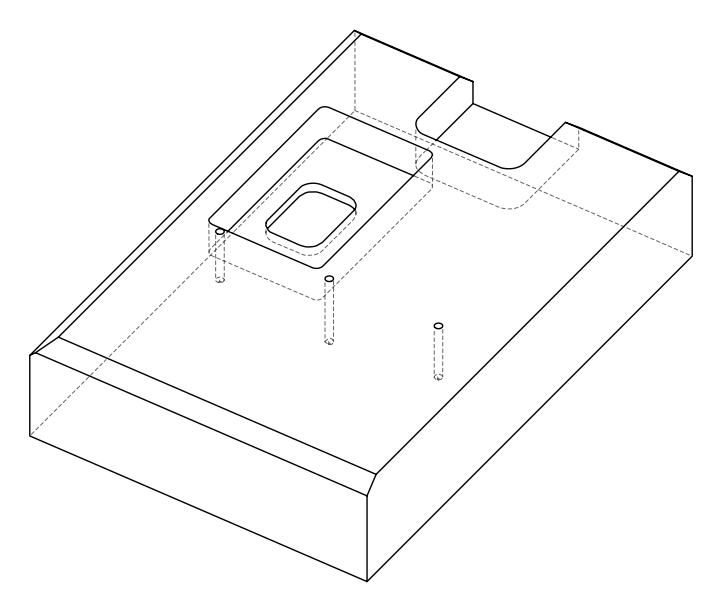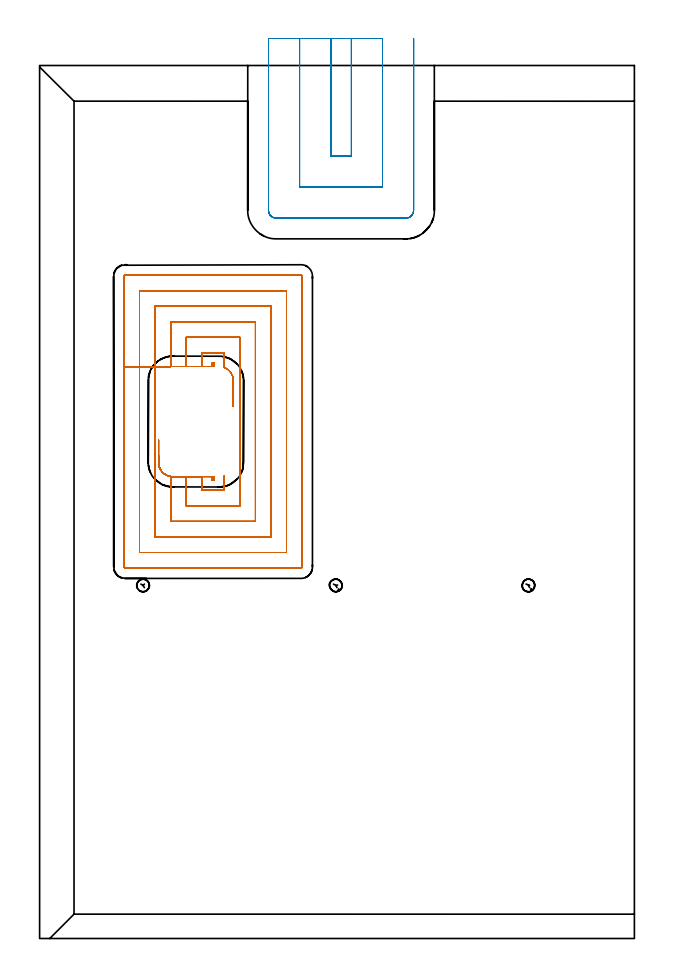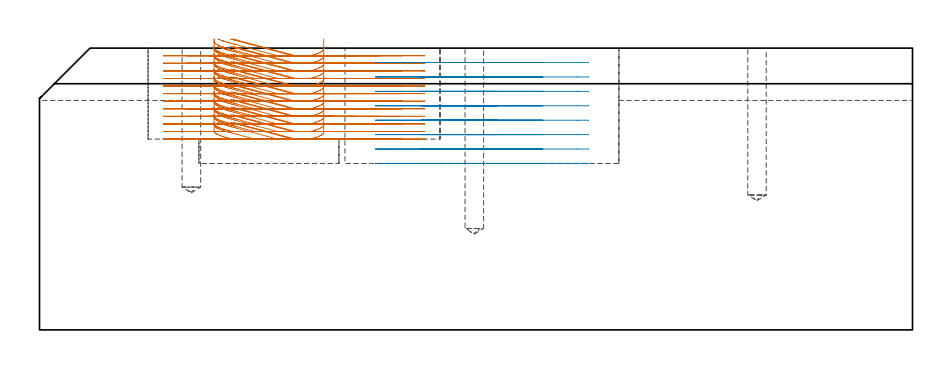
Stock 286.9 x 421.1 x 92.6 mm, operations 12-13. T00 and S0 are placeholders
(PLAN: 13 operations, 5 tool changes, 104.9 min)
(1 SPOT_DRILL | STEP1POCKET | NXT0321_9005460120000 | 0.03 min | 2 mm3)
(2 SPOT_DRILL_1 | STEP1POCKET_1 | NXT0321_9005460120000 | 0.03 min | 0 mm3)
(3 SPOT_DRILL_2 | STEP1POCKET_2 | NXT0321_9005460120000 | 0.03 min | 0 mm3)
(4 DRILL_BLIND_HOLE_INTO_CENTER | STEP1POCKET | UGT0301_456 | 0.2 min | 1335 mm3)
(5 DRILL_BLIND_HOLE_INTO_CENTER_1 | STEP1POCKET_1 | UGT0301_456 | 0.25 min | 1727 mm3)
(6 DRILL_BLIND_HOLE_INTO_CENTER_2 | STEP1POCKET_2 | UGT0301_456 | 0.21 min | 1408 mm3)
(7 AREA_MILL | FG_CHAMFER_SURFACE | UGT0205_001 | 5.36 min | 15951 mm3)
(8 AREA_MILL_1 | FG_CHAMFER_SURFACE_1 | UGT0205_001 | 19.94 min | 56432 mm3)
(9 AREA_MILL_2 | FG_CHAMFER_SURFACE_2 | UGT0205_001 | 5.59 min | 15392 mm3)
(10 AREA_MILL_3 | FG_CHAMFER_SURFACE_3 | UGT0205_001 | 11.23 min | 18795 mm3)
(11 MILL_RECTANGULAR_POCKET | POCKET_RECTANGULAR_STRAIGHT | UGT0201_094 | Follow Part, ap 5, ae 75% | 4.24 min | 105479 mm3)
(12 MILL_RECTANGULAR_POCKET_1 | POCKET_RECTANGULAR_STRAIGHT_1 | NXT0201_013 | Follow Part, ap 2.5, ae 75% | 46.11 min | 349907 mm3)
(13 MILL_SLOT | SLOT_PARTIAL_RECTANGULAR | UGT0201_094 | Follow Part, ap 5, ae 75% | 11.63 min | 279871 mm3)
(TOOL NXT0321_9005460120000 | NC Spot Drill, 142deg, 12mm, Carbide, Uncoated | D12 PA142 FL30 Z2)
(TOOL UGT0301_456 | Carbide Drill 6.1 mm | D6.1 PA118 FL63 Z2)
(TOOL UGT0205_001 | Chamfer Mill 20 x 3 x 45 deg. | D20 FL50 Z2)
(TOOL UGT0201_094 | End mill 20 mm | D20 FL38 Z4)
(TOOL NXT0201_013 | ENDMILL 10mm | D10 FL30 Z4)
(OP 12 MILL_RECTANGULAR_POCKET_1)
G17 G21 G94 G90
T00 M6
G54
G17 G0 G90 X62.718 Y222.964 S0 M3
G43 Z102.6 H0
Z95.6
G94 G1 X63.151 Y222.888 Z95.482 F250.
X63.7 Y222.812 Z95.333
X64.156 Y222.787 Z95.211
X64.861 Y222.8 Z95.022
X83.2 Z90.108
Y221.2
X84.1
Y222.8
G0 X58.645 Y225.666 Z95.6
G1 X58.766 Y225.492 Z95.543
X59.064 Y225.153 Z95.422
X59.24 Y224.954 Z95.351
X59.788 Y224.42 Z95.146
X60.296 Y224.014 Z94.972
X60.314 Y224.001 Z94.966
X60.636 Y223.801 Z94.864
X61.279 Y223.464 Z94.67
X61.735 Y223.254 Z94.535
X62.187 Y223.092 Z94.407
X62.54 Y222.996 Z94.308
X63.151 Y222.888 Z94.142
X63.7 Y222.812 Z93.994
X64.156 Y222.787 Z93.871
X64.861 Y222.8 Z93.682
X78.2 Z90.108
Y216.2 F500.
X89.1
Y223.276
G0 X63.607 Y275.875 Z95.6
G1 X63.7 Y275.888 Z95.575 F250.
X64.156 Y275.913 Z95.452
X64.861 Y275.9 Z95.263
X84.1 Z90.108
Y277.5
X83.2
Y275.9
G0 X93.4 Y256.736 Z95.6
G1 Y267.878 Z92.614
X93.409 Y268.717 Z92.39
X93.417 Y269.125 Z92.28
X93.348 Y269.985 Z92.049
X93.19 Y270.833 Z91.818
X93.075 Y271.224 Z91.709
X92.879 Y271.723 Z91.565
X92.583 Y272.322 Z91.386
X92.306 Y272.816 Z91.234
X92.081 Y273.151 Z91.126
X91.633 Y273.673 Z90.942
X91.075 Y274.225 Z90.732
X90.578 Y274.634 Z90.559
X90.534 Y274.665 Z90.545
X90.242 Y274.853 Z90.452
X89.641 Y275.176 Z90.269
X89.377 Y275.318 Z90.188
X89.1 Y275.431 Z90.108
Y282.5 F500.
X78.2
Y275.9
G0 X57.4 Y232.907 Z95.6
G1 X57.394 Y229.345 Z94.645 F250.
X57.439 Y228.865 Z94.516
X57.526 Y228.304 Z94.364
X57.632 Y227.804 Z94.227
X57.773 Y227.338 Z94.097
X57.935 Y226.944 Z93.983
X58.254 Y226.304 Z93.791
X58.306 Y226.205 Z93.761
X58.494 Y225.883 Z93.661
X58.766 Y225.492 Z93.533
X59.064 Y225.153 Z93.413
X59.24 Y224.954 Z93.341
X59.788 Y224.42 Z93.136
X60.296 Y224.014 Z92.962
X60.314 Y224.001 Z92.956
X60.636 Y223.801 Z92.855
X61.279 Y223.464 Z92.66
X61.735 Y223.254 Z92.525
X62.187 Y223.092 Z92.397
X62.54 Y222.996 Z92.299
X63.151 Y222.888 Z92.133
X63.7 Y222.812 Z91.984
X64.156 Y222.787 Z91.862
X64.861 Y222.8 Z91.673
X70.7 Z90.108
Y208.7 F500.
X96.6
Y290.
X70.7
Y275.9
G0 X57.4 Y240.412 Z95.6
G1 Y230.741 Z93.008 F250.
X57.389 Y229.92 Z92.789
X57.394 Y229.345 Z92.634
X57.439 Y228.865 Z92.505
X57.526 Y228.304 Z92.353
X57.632 Y227.804 Z92.216
X57.773 Y227.338 Z92.086
X57.935 Y226.944 Z91.971
X58.254 Y226.304 Z91.78
X58.306 Y226.205 Z91.75
X58.494 Y225.883 Z91.65
X58.766 Y225.492 Z91.522
X59.064 Y225.153 Z91.401
X59.24 Y224.954 Z91.33
X59.788 Y224.42 Z91.125
X60.296 Y224.014 Z90.951
X60.314 Y224.001 Z90.945
X60.636 Y223.801 Z90.844
X61.279 Y223.464 Z90.649
X61.735 Y223.254 Z90.514
X62.187 Y223.092 Z90.386
X62.54 Y222.996 Z90.288
X63.151 Y222.888 Z90.122
X63.2 Y222.881 Z90.108
Y201.2 F500.
X104.1
Y297.5
X63.2
Y275.819
X55.7
Y193.7
X111.6
Y305.
X55.7
Y275.819
X48.2
Y186.2
X119.1
Y312.5
X48.2
Y275.819
X40.7
Y179.2
G3 X41.2 Y178.7 R0.5
G1 X126.1
G3 X126.6 Y179.2 R0.5
G1 Y319.5
G3 X126.1 Y320. R0.5
G1 X41.2
G3 X40.7 Y319.5 R0.5
G1 Y275.819
Y274.819
G0 X62.718 Y222.964 Z93.108
G1 X63.151 Y222.888 Z92.99 F250.
X63.7 Y222.812 Z92.842
X64.156 Y222.787 Z92.719
X64.861 Y222.8 Z92.53
X83.2 Z87.617
Y221.2
X84.1
Y222.8
G0 X58.645 Y225.666 Z93.108
G1 X58.766 Y225.492 Z93.051
X59.239 Y224.955 Z92.86
X59.786 Y224.423 Z92.655
X60.297 Y224.013 Z92.48
X60.636 Y223.801 Z92.373
X61.279 Y223.464 Z92.178
X61.735 Y223.254 Z92.043
X62.187 Y223.092 Z91.915
X62.54 Y222.996 Z91.817
X63.151 Y222.888 Z91.651
X63.7 Y222.812 Z91.502
X64.156 Y222.787 Z91.38
X64.861 Y222.8 Z91.191
X78.2 Z87.617
Y216.2 F500.
X89.1
Y223.276
G0 X63.607 Y275.875 Z93.108
G1 X63.7 Y275.888 Z93.083 F250.
X64.156 Y275.913 Z92.961
X64.861 Y275.9 Z92.772
X84.1 Z87.617
Y277.5
X83.2
Y275.9
G0 X93.4 Y256.735 Z93.108
G1 X93.408 Y269.085 Z89.799
X93.398 Y269.493 Z89.69
X93.394 Y269.545 Z89.676
X93.342 Y269.95 Z89.566
X93.281 Y270.347 Z89.459
X93.108 Y271.109 Z89.249
X93.075 Y271.224 Z89.217
X92.879 Y271.723 Z89.073
X92.583 Y272.322 Z88.894
X92.306 Y272.816 Z88.743
X92.081 Y273.151 Z88.634
X91.633 Y273.673 Z88.45
X91.075 Y274.225 Z88.24
X90.578 Y274.634 Z88.067
X90.534 Y274.665 Z88.053
X90.243 Y274.852 Z87.96
X89.646 Y275.172 Z87.779
X89.38 Y275.317 Z87.698
X89.1 Y275.431 Z87.617
Y282.5 F500.
X78.2
Y275.9
G0 X57.4 Y232.907 Z93.108
G1 X57.394 Y229.345 Z92.154 F250.
X57.439 Y228.865 Z92.025
X57.526 Y228.304 Z91.873
X57.632 Y227.804 Z91.736
X57.773 Y227.338 Z91.605
X57.935 Y226.944 Z91.491
X58.254 Y226.304 Z91.299
X58.306 Y226.205 Z91.269
X58.494 Y225.883 Z91.17
X58.766 Y225.492 Z91.042
X59.239 Y224.955 Z90.85
X59.786 Y224.423 Z90.646
X60.297 Y224.013 Z90.47
X60.636 Y223.801 Z90.363
X61.279 Y223.464 Z90.168
X61.735 Y223.254 Z90.034
X62.187 Y223.092 Z89.905
X62.54 Y222.996 Z89.807
X63.151 Y222.888 Z89.641
X63.7 Y222.812 Z89.492
X64.156 Y222.787 Z89.37
X64.861 Y222.8 Z89.181
X70.7 Z87.617
Y208.7 F500.
X96.6
Y290.
X70.7
Y275.9
G0 X57.4 Y240.412 Z93.108
G1 Y230.741 Z90.517 F250.
X57.389 Y229.92 Z90.297
X57.394 Y229.345 Z90.143
X57.439 Y228.865 Z90.014
X57.526 Y228.304 Z89.862
X57.632 Y227.804 Z89.724
X57.773 Y227.338 Z89.594
X57.935 Y226.944 Z89.48
X58.254 Y226.304 Z89.288
X58.306 Y226.205 Z89.258
X58.494 Y225.883 Z89.158
X58.766 Y225.492 Z89.031
X59.239 Y224.955 Z88.839
X59.786 Y224.423 Z88.635
X60.297 Y224.013 Z88.459
X60.636 Y223.801 Z88.352
X61.279 Y223.464 Z88.157
X61.735 Y223.254 Z88.023
X62.187 Y223.092 Z87.894
X62.54 Y222.996 Z87.796
X63.151 Y222.888 Z87.63
X63.2 Y222.881 Z87.617
Y201.2 F500.
X104.1
Y297.5
X63.2
Y275.819
X55.7
Y193.7
X111.6
Y305.
X55.7
Y275.819
X48.2
Y186.2
X119.1
Y312.5
X48.2
Y275.819
X40.7
Y179.2
G3 X41.2 Y178.7 R0.5
G1 X126.1
G3 X126.6 Y179.2 R0.5
G1 Y319.5
G3 X126.1 Y320. R0.5
G1 X41.2
G3 X40.7 Y319.5 R0.5
G1 Y275.819
Y274.819
G0 X62.718 Y222.964 Z90.617
G1 X63.151 Y222.888 Z90.499 F250.
X63.7 Y222.812 Z90.35
X64.156 Y222.787 Z90.228
X64.861 Y222.8 Z90.039
X83.2 Z85.125
Y221.2
X84.1
Y222.8
G0 X58.645 Y225.666 Z90.617
G1 X58.766 Y225.492 Z90.56
X59.239 Y224.955 Z90.368
X59.787 Y224.422 Z90.163
X60.297 Y224.013 Z89.988
X60.636 Y223.801 Z89.881
X61.279 Y223.464 Z89.686
X61.735 Y223.254 Z89.552
X62.187 Y223.092 Z89.423
X62.54 Y222.996 Z89.325
X63.151 Y222.888 Z89.159
X63.7 Y222.812 Z89.01
X64.156 Y222.787 Z88.888
X64.861 Y222.8 Z88.699
X78.2 Z85.125
Y216.2 F500.
X89.1
Y223.276
G0 X63.607 Y275.875 Z90.617
G1 X63.7 Y275.888 Z90.591 F250.
X64.156 Y275.913 Z90.469
X64.861 Y275.9 Z90.28
X84.1 Z85.125
Y277.5
X83.2
Y275.9
G0 X93.4 Y256.735 Z90.617
G1 X93.408 Y269.319 Z87.245
X93.367 Y269.786 Z87.119
X93.281 Y270.347 Z86.967
X93.173 Y270.883 Z86.82
X93.075 Y271.224 Z86.725
X92.878 Y271.725 Z86.581
X92.82 Y271.841 Z86.546
X92.576 Y272.334 Z86.399
X92.307 Y272.814 Z86.251
X92.081 Y273.151 Z86.143
X91.638 Y273.667 Z85.961
X91.074 Y274.226 Z85.748
X90.578 Y274.634 Z85.576
X90.534 Y274.665 Z85.561
X90.244 Y274.851 Z85.469
X89.635 Y275.178 Z85.284
X89.424 Y275.292 Z85.22
X89.1 Y275.431 Z85.125
Y282.5 F500.
X78.2
Y275.9
G0 X57.4 Y232.907 Z90.617
G1 X57.394 Y229.345 Z89.662 F250.
X57.439 Y228.865 Z89.533
X57.526 Y228.304 Z89.381
X57.632 Y227.804 Z89.244
X57.773 Y227.338 Z89.114
X57.935 Y226.944 Z88.999
X58.254 Y226.304 Z88.808
X58.306 Y226.205 Z88.778
X58.494 Y225.883 Z88.678
X58.766 Y225.492 Z88.55
X59.239 Y224.955 Z88.358
X59.787 Y224.422 Z88.154
X60.297 Y224.013 Z87.978
X60.636 Y223.801 Z87.871
X61.279 Y223.464 Z87.677
X61.735 Y223.254 Z87.542
X62.187 Y223.092 Z87.414
X62.54 Y222.996 Z87.315
X63.151 Y222.888 Z87.149
X63.7 Y222.812 Z87.001
X64.156 Y222.787 Z86.878
X64.861 Y222.8 Z86.689
X70.7 Z85.125
Y208.7 F500.
X96.6
Y290.
X70.7
Y275.9
G0 X57.4 Y240.412 Z90.617
G1 Y230.741 Z88.025 F250.
X57.389 Y229.92 Z87.805
X57.394 Y229.345 Z87.651
X57.439 Y228.865 Z87.522
X57.526 Y228.304 Z87.37
X57.632 Y227.804 Z87.233
X57.773 Y227.338 Z87.102
X57.935 Y226.944 Z86.988
X58.254 Y226.304 Z86.797
X58.306 Y226.205 Z86.767
X58.494 Y225.883 Z86.667
X58.766 Y225.492 Z86.539
X59.239 Y224.955 Z86.347
X59.787 Y224.422 Z86.142
X60.297 Y224.013 Z85.967
X60.636 Y223.801 Z85.86
X61.279 Y223.464 Z85.666
X61.735 Y223.254 Z85.531
X62.187 Y223.092 Z85.403
X62.54 Y222.996 Z85.304
X63.151 Y222.888 Z85.138
X63.2 Y222.881 Z85.125
Y201.2 F500.
X104.1
Y297.5
X63.2
Y275.819
X55.7
Y193.7
X111.6
Y305.
X55.7
Y275.819
X48.2
Y186.2
X119.1
Y312.5
X48.2
Y275.819
X40.7
Y179.2
G3 X41.2 Y178.7 R0.5
G1 X126.1
G3 X126.6 Y179.2 R0.5
G1 Y319.5
G3 X126.1 Y320. R0.5
G1 X41.2
G3 X40.7 Y319.5 R0.5
G1 Y275.819
Y274.819
G0 X62.718 Y222.964 Z88.125
G1 X63.151 Y222.888 Z88.007 F250.
X63.7 Y222.812 Z87.859
X64.156 Y222.787 Z87.736
X64.861 Y222.8 Z87.547
X83.2 Z82.633
Y221.2
X84.1
Y222.8
G0 X58.645 Y225.666 Z88.125
G1 X58.766 Y225.492 Z88.068
X59.239 Y224.955 Z87.876
X59.79 Y224.419 Z87.67
X60.297 Y224.013 Z87.496
X60.314 Y224.001 Z87.491
X60.636 Y223.801 Z87.389
X61.272 Y223.468 Z87.197
X61.737 Y223.253 Z87.06
X62.187 Y223.092 Z86.932
X62.54 Y222.996 Z86.833
X63.151 Y222.888 Z86.667
X63.7 Y222.812 Z86.519
X64.156 Y222.787 Z86.396
X64.861 Y222.8 Z86.207
X78.2 Z82.633
Y216.2 F500.
X89.1
Y223.276
G0 X63.607 Y275.875 Z88.125
G1 X63.7 Y275.888 Z88.1 F250.
X64.156 Y275.913 Z87.977
X64.861 Y275.9 Z87.788
X84.1 Z82.633
Y277.5
X83.2
Y275.9
G0 X93.4 Y256.735 Z88.125
G1 X93.408 Y269.085 Z84.816
X93.398 Y269.493 Z84.706
X93.394 Y269.545 Z84.692
X93.342 Y269.95 Z84.583
X93.281 Y270.347 Z84.475
X93.108 Y271.109 Z84.266
X93.075 Y271.224 Z84.234
X92.878 Y271.725 Z84.089
X92.82 Y271.841 Z84.055
X92.576 Y272.334 Z83.907
X92.307 Y272.814 Z83.76
X92.081 Y273.151 Z83.651
X91.638 Y273.667 Z83.469
X91.079 Y274.221 Z83.258
X90.577 Y274.635 Z83.084
X90.534 Y274.665 Z83.07
X90.244 Y274.851 Z82.977
X89.635 Y275.178 Z82.792
X89.374 Y275.319 Z82.713
X89.1 Y275.431 Z82.633
Y282.5 F500.
X78.2
Y275.9
G0 X57.4 Y232.907 Z88.125
G1 X57.394 Y229.345 Z87.17 F250.
X57.439 Y228.865 Z87.041
X57.526 Y228.304 Z86.889
X57.632 Y227.804 Z86.752
X57.773 Y227.338 Z86.622
X57.935 Y226.944 Z86.508
X58.254 Y226.304 Z86.316
X58.306 Y226.205 Z86.286
X58.494 Y225.883 Z86.186
X58.766 Y225.492 Z86.058
X59.239 Y224.955 Z85.867
X59.79 Y224.419 Z85.661
X60.297 Y224.013 Z85.487
X60.314 Y224.001 Z85.481
X60.636 Y223.801 Z85.38
X61.272 Y223.468 Z85.187
X61.737 Y223.253 Z85.05
X62.187 Y223.092 Z84.922
X62.54 Y222.996 Z84.824
X63.151 Y222.888 Z84.658
X63.7 Y222.812 Z84.509
X64.156 Y222.787 Z84.387
X64.861 Y222.8 Z84.198
X70.7 Z82.633
Y208.7 F500.
X96.6
Y290.
X70.7
Y275.9
G0 X57.4 Y240.412 Z88.125
G1 Y230.741 Z85.533 F250.
X57.389 Y229.92 Z85.314
X57.394 Y229.345 Z85.159
X57.439 Y228.865 Z85.03
X57.526 Y228.304 Z84.878
X57.632 Y227.804 Z84.741
X57.773 Y227.338 Z84.611
X57.935 Y226.944 Z84.496
X58.254 Y226.304 Z84.305
X58.306 Y226.205 Z84.275
X58.494 Y225.883 Z84.175
X58.766 Y225.492 Z84.047
X59.239 Y224.955 Z83.856
X59.79 Y224.419 Z83.65
X60.297 Y224.013 Z83.476
X60.314 Y224.001 Z83.47
X60.636 Y223.801 Z83.369
X61.272 Y223.468 Z83.176
X61.737 Y223.253 Z83.039
X62.187 Y223.092 Z82.911
X62.54 Y222.996 Z82.813
X63.151 Y222.888 Z82.647
X63.2 Y222.881 Z82.633
Y201.2 F500.
X104.1
Y297.5
X63.2
Y275.819
X55.7
Y193.7
X111.6
Y305.
X55.7
Y275.819
X48.2
Y186.2
X119.1
Y312.5
X48.2
Y275.819
X40.7
Y179.2
G3 X41.2 Y178.7 R0.5
G1 X126.1
G3 X126.6 Y179.2 R0.5
G1 Y319.5
G3 X126.1 Y320. R0.5
G1 X41.2
G3 X40.7 Y319.5 R0.5
G1 Y275.819
Y274.819
G0 X62.718 Y222.965 Z85.633
G1 X63.152 Y222.888 Z85.515 F250.
X63.7 Y222.812 Z85.367
X64.156 Y222.787 Z85.244
X64.861 Y222.8 Z85.055
X83.2 Z80.142
Y221.2
X84.1
Y222.8
G0 X58.645 Y225.666 Z85.633
G1 X58.766 Y225.492 Z85.576
X59.239 Y224.955 Z85.385
X59.792 Y224.417 Z85.178
X60.296 Y224.014 Z85.005
X60.314 Y224.001 Z84.999
X60.636 Y223.801 Z84.898
X61.272 Y223.468 Z84.705
X61.737 Y223.253 Z84.568
X62.187 Y223.092 Z84.44
X62.536 Y222.997 Z84.343
X63.152 Y222.888 Z84.175
X63.7 Y222.812 Z84.027
X64.156 Y222.787 Z83.905
X64.861 Y222.8 Z83.716
X78.2 Z80.142
Y216.2 F500.
X89.1
Y223.276
G0 X63.607 Y275.875 Z85.633
G1 X63.7 Y275.888 Z85.608 F250.
X64.156 Y275.913 Z85.486
X64.861 Y275.9 Z85.297
X84.1 Z80.142
Y277.5
X83.2
Y275.9
G0 X93.4 Y256.736 Z85.633
G1 X93.409 Y268.717 Z82.423
X93.417 Y269.125 Z82.314
X93.353 Y269.945 Z82.093
X93.19 Y270.832 Z81.851
X93.075 Y271.224 Z81.742
X92.879 Y271.723 Z81.599
X92.578 Y272.332 Z81.416
X92.307 Y272.815 Z81.268
X92.081 Y273.151 Z81.159
X91.635 Y273.671 Z80.976
X91.079 Y274.221 Z80.766
X90.577 Y274.635 Z80.592
X90.534 Y274.665 Z80.578
X90.242 Y274.853 Z80.485
X89.375 Y275.319 Z80.221
X89.1 Y275.431 Z80.142
Y282.5 F500.
X78.2
Y275.9
G0 X57.4 Y232.907 Z85.633
G1 X57.394 Y229.345 Z84.679 F250.
X57.439 Y228.865 Z84.55
X57.526 Y228.304 Z84.398
X57.632 Y227.804 Z84.261
X57.772 Y227.341 Z84.131
X57.936 Y226.943 Z84.016
X58.3 Y226.216 Z83.798
X58.495 Y225.881 Z83.694
X58.766 Y225.492 Z83.567
X59.239 Y224.955 Z83.375
X59.792 Y224.417 Z83.168
X60.296 Y224.014 Z82.995
X60.314 Y224.001 Z82.989
X60.636 Y223.801 Z82.888
X61.272 Y223.468 Z82.696
X61.737 Y223.253 Z82.558
X62.187 Y223.092 Z82.43
X62.536 Y222.997 Z82.333
X63.152 Y222.888 Z82.166
X63.7 Y222.812 Z82.017
X64.156 Y222.787 Z81.895
X64.861 Y222.8 Z81.706
X70.7 Z80.142
Y208.7 F500.
X96.6
Y290.
X70.7
Y275.9
G0 X57.4 Y240.413 Z85.633
G1 Y230.741 Z83.042 F250.
X57.389 Y229.92 Z82.822
X57.394 Y229.345 Z82.668
X57.439 Y228.865 Z82.539
X57.526 Y228.304 Z82.387
X57.632 Y227.804 Z82.249
X57.772 Y227.341 Z82.12
X57.936 Y226.943 Z82.004
X58.3 Y226.216 Z81.787
X58.495 Y225.881 Z81.683
X58.766 Y225.492 Z81.556
X59.239 Y224.955 Z81.364
X59.792 Y224.417 Z81.157
X60.296 Y224.014 Z80.984
X60.314 Y224.001 Z80.978
X60.636 Y223.801 Z80.877
X61.272 Y223.468 Z80.684
X61.737 Y223.253 Z80.547
X62.187 Y223.092 Z80.419
X62.536 Y222.997 Z80.322
X63.152 Y222.888 Z80.155
X63.2 Y222.881 Z80.142
Y201.2 F500.
X104.1
Y297.5
X63.2
Y275.819
X55.7
Y193.7
X111.6
Y305.
X55.7
Y275.819
X48.2
Y186.2
X119.1
Y312.5
X48.2
Y275.819
X40.7
Y179.2
G3 X41.2 Y178.7 R0.5
G1 X126.1
G3 X126.6 Y179.2 R0.5
G1 Y319.5
G3 X126.1 Y320. R0.5
G1 X41.2
G3 X40.7 Y319.5 R0.5
G1 Y275.819
Y274.819
G0 X62.718 Y222.965 Z83.142
G1 X63.152 Y222.888 Z83.023 F250.
X63.7 Y222.812 Z82.875
X64.156 Y222.787 Z82.753
X64.861 Y222.8 Z82.564
X83.2 Z77.65
Y221.2
X84.1
Y222.8
G0 X58.645 Y225.666 Z83.142
G1 X58.766 Y225.492 Z83.085
X58.892 Y225.349 Z83.034
X59.24 Y224.954 Z82.893
X59.783 Y224.425 Z82.69
X60.298 Y224.012 Z82.513
X60.636 Y223.801 Z82.406
X61.279 Y223.464 Z82.211
X61.735 Y223.254 Z82.077
X62.187 Y223.092 Z81.948
X62.536 Y222.997 Z81.851
X63.152 Y222.888 Z81.684
X63.7 Y222.812 Z81.535
X64.156 Y222.787 Z81.413
X64.861 Y222.8 Z81.224
X78.2 Z77.65
Y216.2 F500.
X89.1
Y223.276
G0 X63.607 Y275.875 Z83.142
G1 X63.7 Y275.888 Z83.116 F250.
X64.156 Y275.913 Z82.994
X64.861 Y275.9 Z82.805
X84.1 Z77.65
Y277.5
X83.2
Y275.9
G0 X93.4 Y256.736 Z83.142
G1 Y267.878 Z80.156
X93.409 Y268.717 Z79.931
X93.417 Y269.125 Z79.822
X93.353 Y269.946 Z79.601
X93.19 Y270.832 Z79.36
X93.075 Y271.224 Z79.25
X92.879 Y271.723 Z79.107
X92.582 Y272.323 Z78.927
X92.306 Y272.816 Z78.776
X92.081 Y273.151 Z78.668
X91.633 Y273.673 Z78.483
X91.075 Y274.225 Z78.273
X90.578 Y274.634 Z78.101
X90.534 Y274.665 Z78.086
X90.242 Y274.853 Z77.993
X89.312 Y275.345 Z77.711
X89.1 Y275.431 Z77.65
Y282.5 F500.
X78.2
Y275.9
G0 X57.4 Y232.907 Z83.142
G1 X57.394 Y229.345 Z82.187 F250.
X57.439 Y228.865 Z82.058
X57.526 Y228.304 Z81.906
X57.632 Y227.804 Z81.769
X57.772 Y227.341 Z81.639
X57.936 Y226.943 Z81.524
X58.254 Y226.304 Z81.333
X58.3 Y226.216 Z81.306
X58.495 Y225.881 Z81.202
X58.766 Y225.492 Z81.075
X58.892 Y225.349 Z81.024
X59.24 Y224.954 Z80.883
X59.783 Y224.425 Z80.68
X60.298 Y224.012 Z80.503
X60.636 Y223.801 Z80.396
X61.279 Y223.464 Z80.202
X61.735 Y223.254 Z80.067
X62.187 Y223.092 Z79.939
X62.536 Y222.997 Z79.842
X63.152 Y222.888 Z79.674
X63.7 Y222.812 Z79.526
X64.156 Y222.787 Z79.403
X64.861 Y222.8 Z79.214
X70.7 Z77.65
Y208.7 F500.
X96.6
Y290.
X70.7
Y275.9
G0 X57.4 Y240.413 Z83.142
G1 Y230.741 Z80.55 F250.
X57.389 Y229.92 Z80.33
X57.394 Y229.345 Z80.176
X57.439 Y228.865 Z80.047
X57.526 Y228.304 Z79.895
X57.632 Y227.804 Z79.758
X57.772 Y227.341 Z79.628
X57.936 Y226.943 Z79.513
X58.254 Y226.304 Z79.322
X58.3 Y226.216 Z79.295
X58.495 Y225.881 Z79.191
X58.766 Y225.492 Z79.064
X58.892 Y225.349 Z79.013
X59.24 Y224.954 Z78.872
X59.783 Y224.425 Z78.669
X60.298 Y224.012 Z78.492
X60.636 Y223.801 Z78.385
X61.279 Y223.464 Z78.191
X61.735 Y223.254 Z78.056
X62.187 Y223.092 Z77.928
X62.536 Y222.997 Z77.83
X63.152 Y222.888 Z77.663
X63.2 Y222.881 Z77.65
Y201.2 F500.
X104.1
Y297.5
X63.2
Y275.819
X55.7
Y193.7
X111.6
Y305.
X55.7
Y275.819
X48.2
Y186.2
X119.1
Y312.5
X48.2
Y275.819
X40.7
Y179.2
G3 X41.2 Y178.7 R0.5
G1 X126.1
G3 X126.6 Y179.2 R0.5
G1 Y319.5
G3 X126.1 Y320. R0.5
G1 X41.2
G3 X40.7 Y319.5 R0.5
G1 Y275.819
Y274.819
G0 X62.718 Y222.964 Z80.65
G1 X63.151 Y222.888 Z80.532 F250.
X63.7 Y222.812 Z80.384
X64.156 Y222.787 Z80.261
X64.861 Y222.8 Z80.072
X83.2 Z75.158
Y221.2
X84.1
Y222.8
G0 X58.645 Y225.666 Z80.65
G1 X58.766 Y225.492 Z80.593
X59.24 Y224.955 Z80.401
X59.784 Y224.424 Z80.198
X60.298 Y224.012 Z80.021
X60.636 Y223.801 Z79.914
X61.279 Y223.464 Z79.72
X61.735 Y223.254 Z79.585
X62.187 Y223.092 Z79.457
X62.54 Y222.996 Z79.358
X63.151 Y222.888 Z79.192
X63.7 Y222.812 Z79.044
X64.156 Y222.787 Z78.921
X64.861 Y222.8 Z78.732
X78.2 Z75.158
Y216.2 F500.
X89.1
Y223.276
G0 X63.607 Y275.875 Z80.65
G1 X63.7 Y275.888 Z80.625 F250.
X64.156 Y275.913 Z80.502
X64.861 Y275.9 Z80.313
X84.1 Z75.158
Y277.5
X83.2
Y275.9
G0 X93.4 Y256.735 Z80.65
G1 X93.408 Y269.085 Z77.341
X93.398 Y269.493 Z77.231
X93.394 Y269.545 Z77.217
X93.342 Y269.95 Z77.108
X93.281 Y270.347 Z77.
X93.108 Y271.109 Z76.791
X93.075 Y271.224 Z76.759
X92.879 Y271.723 Z76.615
X92.583 Y272.321 Z76.436
X92.306 Y272.816 Z76.284
X92.137 Y273.068 Z76.203
X92.081 Y273.151 Z76.176
X91.633 Y273.673 Z75.992
X91.075 Y274.225 Z75.782
X90.578 Y274.634 Z75.609
X90.534 Y274.665 Z75.595
X90.243 Y274.852 Z75.502
X89.646 Y275.172 Z75.32
X89.38 Y275.317 Z75.239
X89.1 Y275.431 Z75.158
Y282.5 F500.
X78.2
Y275.9
G0 X57.4 Y232.907 Z80.65
G1 X57.394 Y229.345 Z79.695 F250.
X57.439 Y228.865 Z79.566
X57.526 Y228.304 Z79.414
X57.632 Y227.804 Z79.277
X57.773 Y227.338 Z79.147
X57.935 Y226.944 Z79.033
X58.254 Y226.304 Z78.841
X58.306 Y226.205 Z78.811
X58.494 Y225.883 Z78.711
X58.766 Y225.492 Z78.584
X59.24 Y224.955 Z78.392
X59.784 Y224.424 Z78.188
X60.298 Y224.012 Z78.012
X60.636 Y223.801 Z77.905
X61.279 Y223.464 Z77.71
X61.735 Y223.254 Z77.575
X62.187 Y223.092 Z77.447
X62.54 Y222.996 Z77.349
X63.151 Y222.888 Z77.183
X63.7 Y222.812 Z77.034
X64.156 Y222.787 Z76.912
X64.861 Y222.8 Z76.723
X70.7 Z75.158
Y208.7 F500.
X96.6
Y290.
X70.7
Y275.9
G0 X57.4 Y240.412 Z80.65
G1 Y230.741 Z78.058 F250.
X57.389 Y229.92 Z77.839
X57.394 Y229.345 Z77.684
X57.439 Y228.865 Z77.555
X57.526 Y228.304 Z77.403
X57.632 Y227.804 Z77.266
X57.773 Y227.338 Z77.136
X57.935 Y226.944 Z77.021
X58.254 Y226.304 Z76.83
X58.306 Y226.205 Z76.8
X58.494 Y225.883 Z76.7
X58.766 Y225.492 Z76.572
X59.24 Y224.955 Z76.381
X59.784 Y224.424 Z76.177
X60.298 Y224.012 Z76.
X60.636 Y223.801 Z75.894
X61.279 Y223.464 Z75.699
X61.735 Y223.254 Z75.564
X62.187 Y223.092 Z75.436
X62.54 Y222.996 Z75.338
X63.151 Y222.888 Z75.172
X63.2 Y222.881 Z75.158
Y201.2 F500.
X104.1
Y297.5
X63.2
Y275.819
X55.7
Y193.7
X111.6
Y305.
X55.7
Y275.819
X48.2
Y186.2
X119.1
Y312.5
X48.2
Y275.819
X40.7
Y179.2
G3 X41.2 Y178.7 R0.5
G1 X126.1
G3 X126.6 Y179.2 R0.5
G1 Y319.5
G3 X126.1 Y320. R0.5
G1 X41.2
G3 X40.7 Y319.5 R0.5
G1 Y275.819
Y274.819
G0 X62.718 Y222.964 Z78.158
G1 X63.151 Y222.888 Z78.04 F250.
X63.7 Y222.812 Z77.892
X64.156 Y222.787 Z77.769
X64.861 Y222.8 Z77.58
X83.2 Z72.667
Y221.2
X84.1
Y222.8
G0 X58.645 Y225.666 Z78.158
G1 X58.766 Y225.492 Z78.101
X59.239 Y224.955 Z77.91
X59.787 Y224.422 Z77.705
X60.297 Y224.013 Z77.53
X60.636 Y223.801 Z77.423
X61.279 Y223.464 Z77.228
X61.735 Y223.254 Z77.093
X62.187 Y223.092 Z76.965
X62.54 Y222.996 Z76.867
X63.151 Y222.888 Z76.701
X63.7 Y222.812 Z76.552
X64.156 Y222.787 Z76.43
X64.861 Y222.8 Z76.241
X78.2 Z72.667
Y216.2 F500.
X89.1
Y223.276
G0 X63.607 Y275.875 Z78.158
G1 X63.7 Y275.888 Z78.133 F250.
X64.156 Y275.913 Z78.011
X64.861 Y275.9 Z77.822
X84.1 Z72.667
Y277.5
X83.2
Y275.9
G0 X93.4 Y256.735 Z78.158
G1 X93.408 Y269.319 Z74.786
X93.367 Y269.786 Z74.661
X93.281 Y270.347 Z74.509
X93.173 Y270.883 Z74.362
X93.075 Y271.224 Z74.267
X92.878 Y271.725 Z74.123
X92.808 Y271.866 Z74.081
X92.577 Y272.334 Z73.941
X92.307 Y272.814 Z73.793
X92.081 Y273.151 Z73.684
X91.639 Y273.667 Z73.502
X91.074 Y274.226 Z73.289
X90.578 Y274.634 Z73.117
X90.534 Y274.665 Z73.103
X90.244 Y274.851 Z73.01
X89.637 Y275.177 Z72.826
X89.426 Y275.291 Z72.762
X89.1 Y275.431 Z72.667
Y282.5 F500.
X78.2
Y275.9
G0 X57.4 Y232.907 Z78.158
G1 X57.394 Y229.345 Z77.204 F250.
X57.439 Y228.865 Z77.075
X57.526 Y228.304 Z76.923
X57.632 Y227.804 Z76.786
X57.773 Y227.338 Z76.655
X57.935 Y226.944 Z76.541
X58.254 Y226.304 Z76.35
X58.306 Y226.205 Z76.319
X58.494 Y225.883 Z76.22
X58.766 Y225.492 Z76.092
X59.239 Y224.955 Z75.9
X59.787 Y224.422 Z75.695
X60.297 Y224.013 Z75.52
X60.636 Y223.801 Z75.413
X61.279 Y223.464 Z75.218
X61.735 Y223.254 Z75.084
X62.187 Y223.092 Z74.955
X62.54 Y222.996 Z74.857
X63.151 Y222.888 Z74.691
X63.7 Y222.812 Z74.543
X64.156 Y222.787 Z74.42
X64.861 Y222.8 Z74.231
X70.7 Z72.667
Y208.7 F500.
X96.6
Y290.
X70.7
Y275.9
G0 X57.4 Y240.412 Z78.158
G1 Y230.741 Z75.567 F250.
X57.389 Y229.92 Z75.347
X57.394 Y229.345 Z75.193
X57.439 Y228.865 Z75.064
X57.526 Y228.304 Z74.912
X57.632 Y227.804 Z74.774
X57.773 Y227.338 Z74.644
X57.935 Y226.944 Z74.53
X58.254 Y226.304 Z74.338
X58.306 Y226.205 Z74.308
X58.494 Y225.883 Z74.208
X58.766 Y225.492 Z74.081
X59.239 Y224.955 Z73.889
X59.787 Y224.422 Z73.684
X60.297 Y224.013 Z73.509
X60.636 Y223.801 Z73.402
X61.279 Y223.464 Z73.207
X61.735 Y223.254 Z73.073
X62.187 Y223.092 Z72.944
X62.54 Y222.996 Z72.846
X63.151 Y222.888 Z72.68
X63.2 Y222.881 Z72.667
Y201.2 F500.
X104.1
Y297.5
X63.2
Y275.819
X55.7
Y193.7
X111.6
Y305.
X55.7
Y275.819
X48.2
Y186.2
X119.1
Y312.5
X48.2
Y275.819
X40.7
Y179.2
G3 X41.2 Y178.7 R0.5
G1 X126.1
G3 X126.6 Y179.2 R0.5
G1 Y319.5
G3 X126.1 Y320. R0.5
G1 X41.2
G3 X40.7 Y319.5 R0.5
G1 Y275.819
Y274.819
G0 X62.718 Y222.964 Z75.667
G1 X63.151 Y222.888 Z75.549 F250.
X63.7 Y222.812 Z75.4
X64.156 Y222.787 Z75.278
X64.861 Y222.8 Z75.089
X83.2 Z70.175
Y221.2
X84.1
Y222.8
G0 X58.645 Y225.666 Z75.667
G1 X58.766 Y225.492 Z75.61
X59.239 Y224.955 Z75.418
X59.79 Y224.419 Z75.212
X60.297 Y224.013 Z75.038
X60.314 Y224.001 Z75.032
X60.636 Y223.801 Z74.931
X61.269 Y223.469 Z74.739
X61.737 Y223.253 Z74.601
X62.187 Y223.092 Z74.473
X62.54 Y222.996 Z74.375
X63.151 Y222.888 Z74.209
X63.7 Y222.812 Z74.06
X64.156 Y222.787 Z73.938
X64.861 Y222.8 Z73.749
X78.2 Z70.175
Y216.2 F500.
X89.1
Y223.276
G0 X63.607 Y275.875 Z75.667
G1 X63.7 Y275.888 Z75.641 F250.
X64.156 Y275.913 Z75.519
X64.861 Y275.9 Z75.33
X84.1 Z70.175
Y277.5
X83.2
Y275.9
G0 X93.4 Y256.735 Z75.667
G1 X93.408 Y269.085 Z72.357
X93.398 Y269.493 Z72.248
X93.394 Y269.545 Z72.234
X93.342 Y269.95 Z72.125
X93.281 Y270.347 Z72.017
X93.108 Y271.109 Z71.808
X93.075 Y271.224 Z71.775
X92.878 Y271.725 Z71.631
X92.808 Y271.866 Z71.589
X92.577 Y272.334 Z71.449
X92.307 Y272.814 Z71.302
X92.081 Y273.151 Z71.193
X91.639 Y273.667 Z71.011
X91.08 Y274.22 Z70.8
X90.576 Y274.635 Z70.625
X90.534 Y274.665 Z70.611
X90.244 Y274.851 Z70.519
X89.637 Y275.177 Z70.334
X89.375 Y275.319 Z70.255
X89.1 Y275.431 Z70.175
Y282.5 F500.
X78.2
Y275.9
G0 X57.4 Y232.907 Z75.667
G1 X57.394 Y229.345 Z74.712 F250.
X57.439 Y228.865 Z74.583
X57.526 Y228.304 Z74.431
X57.632 Y227.804 Z74.294
X57.773 Y227.338 Z74.164
X57.935 Y226.944 Z74.049
X58.254 Y226.304 Z73.858
X58.306 Y226.205 Z73.828
X58.494 Y225.883 Z73.728
X58.766 Y225.492 Z73.6
X59.239 Y224.955 Z73.409
X59.79 Y224.419 Z73.203
X60.297 Y224.013 Z73.028
X60.314 Y224.001 Z73.023
X60.636 Y223.801 Z72.921
X61.269 Y223.469 Z72.73
X61.737 Y223.253 Z72.592
X62.187 Y223.092 Z72.464
X62.54 Y222.996 Z72.366
X63.151 Y222.888 Z72.199
X63.7 Y222.812 Z72.051
X64.156 Y222.787 Z71.928
X64.861 Y222.8 Z71.739
X70.7 Z70.175
Y208.7 F500.
X96.6
Y290.
X70.7
Y275.9
G0 X57.4 Y240.412 Z75.667
G1 Y230.741 Z73.075 F250.
X57.389 Y229.92 Z72.855
X57.394 Y229.345 Z72.701
X57.439 Y228.865 Z72.572
X57.526 Y228.304 Z72.42
X57.632 Y227.804 Z72.283
X57.773 Y227.338 Z72.153
X57.935 Y226.944 Z72.038
X58.254 Y226.304 Z71.847
X58.306 Y226.205 Z71.817
X58.494 Y225.883 Z71.717
X58.766 Y225.492 Z71.589
X59.239 Y224.955 Z71.397
X59.79 Y224.419 Z71.192
X60.297 Y224.013 Z71.017
X60.314 Y224.001 Z71.012
X60.636 Y223.801 Z70.91
X61.269 Y223.469 Z70.719
X61.737 Y223.253 Z70.581
X62.187 Y223.092 Z70.453
X62.54 Y222.996 Z70.354
X63.151 Y222.888 Z70.188
X63.2 Y222.881 Z70.175
Y201.2 F500.
X104.1
Y297.5
X63.2
Y275.819
X55.7
Y193.7
X111.6
Y305.
X55.7
Y275.819
X48.2
Y186.2
X119.1
Y312.5
X48.2
Y275.819
X40.7
Y179.2
G3 X41.2 Y178.7 R0.5
G1 X126.1
G3 X126.6 Y179.2 R0.5
G1 Y319.5
G3 X126.1 Y320. R0.5
G1 X41.2
G3 X40.7 Y319.5 R0.5
G1 Y275.819
Y274.819
G0 X62.718 Y222.964 Z73.175
G1 X63.151 Y222.888 Z73.057 F250.
X63.7 Y222.812 Z72.909
X64.156 Y222.787 Z72.786
X64.861 Y222.8 Z72.597
X83.2 Z67.683
Y221.2
X84.1
Y222.8
G0 X58.645 Y225.666 Z73.175
G1 X58.765 Y225.493 Z73.119
X59.239 Y224.955 Z72.926
X59.791 Y224.418 Z72.72
X60.297 Y224.013 Z72.547
X60.637 Y223.801 Z72.439
X61.269 Y223.469 Z72.248
X61.737 Y223.253 Z72.11
X62.187 Y223.092 Z71.982
X62.54 Y222.996 Z71.883
X63.151 Y222.888 Z71.717
X63.7 Y222.812 Z71.569
X64.156 Y222.787 Z71.446
X64.861 Y222.8 Z71.257
X78.2 Z67.683
Y216.2 F500.
X89.1
Y223.276
G0 X63.607 Y275.875 Z73.175
G1 X63.7 Y275.888 Z73.15 F250.
X64.156 Y275.913 Z73.027
X64.861 Y275.9 Z72.838
X64.908 Z72.826
X84.1 Z67.683
Y277.5
X83.2
Y275.9
G0 X93.4 Y256.736 Z73.175
G1 Y267.878 Z70.189
X93.409 Y268.717 Z69.965
X93.417 Y269.125 Z69.855
X93.352 Y269.955 Z69.632
X93.19 Y270.831 Z69.394
X93.076 Y271.223 Z69.284
X92.878 Y271.726 Z69.139
X92.585 Y272.32 Z68.962
X92.307 Y272.814 Z68.81
X92.082 Y273.149 Z68.702
X91.635 Y273.67 Z68.518
X91.081 Y274.219 Z68.309
X90.576 Y274.635 Z68.134
X90.539 Y274.662 Z68.121
X90.24 Y274.853 Z68.026
X89.374 Y275.319 Z67.763
X89.1 Y275.431 Z67.683
Y282.5 F500.
X78.2
Y275.9
G0 X57.4 Y232.907 Z73.175
G1 X57.394 Y229.344 Z72.22 F250.
X57.439 Y228.865 Z72.091
X57.524 Y228.319 Z71.943
X57.633 Y227.801 Z71.802
X57.773 Y227.338 Z71.672
X57.935 Y226.944 Z71.558
X58.246 Y226.319 Z71.371
X58.307 Y226.202 Z71.335
X58.494 Y225.883 Z71.236
X58.765 Y225.493 Z71.109
X59.239 Y224.955 Z70.917
X59.791 Y224.418 Z70.71
X60.297 Y224.013 Z70.537
X60.637 Y223.801 Z70.429
X61.269 Y223.469 Z70.238
X61.737 Y223.253 Z70.1
X62.187 Y223.092 Z69.972
X62.54 Y222.996 Z69.874
X63.151 Y222.888 Z69.708
X63.7 Y222.812 Z69.559
X64.156 Y222.787 Z69.437
X64.861 Y222.8 Z69.248
X70.7 Z67.683
Y208.7 F500.
X96.6
Y290.
X70.7
Y275.9
G0 X57.4 Y240.413 Z73.175
G1 X57.394 Y229.344 Z70.209 F250.
X57.439 Y228.865 Z70.08
X57.524 Y228.319 Z69.932
X57.633 Y227.801 Z69.79
X57.773 Y227.338 Z69.661
X57.935 Y226.944 Z69.546
X58.246 Y226.319 Z69.36
X58.307 Y226.202 Z69.324
X58.494 Y225.883 Z69.225
X58.765 Y225.493 Z69.098
X59.239 Y224.955 Z68.906
X59.791 Y224.418 Z68.699
X60.297 Y224.013 Z68.526
X60.637 Y223.801 Z68.418
X61.269 Y223.469 Z68.227
X61.737 Y223.253 Z68.089
X62.187 Y223.092 Z67.961
X62.54 Y222.996 Z67.863
X63.151 Y222.888 Z67.697
X63.2 Y222.881 Z67.683
Y201.2 F500.
X104.1
Y297.5
X63.2
Y275.819
X55.7
Y193.7
X111.6
Y305.
X55.7
Y275.819
X48.2
Y186.2
X119.1
Y312.5
X48.2
Y275.819
X40.7
Y179.2
G3 X41.2 Y178.7 R0.5
G1 X126.1
G3 X126.6 Y179.2 R0.5
G1 Y319.5
G3 X126.1 Y320. R0.5
G1 X41.2
G3 X40.7 Y319.5 R0.5
G1 Y275.819
Y274.819
G0 X62.718 Y222.964 Z70.683
G1 X63.151 Y222.888 Z70.565 F250.
X63.7 Y222.812 Z70.417
X64.156 Y222.787 Z70.294
X64.861 Y222.8 Z70.106
X83.2 Z65.192
Y221.2
X84.1
Y222.8
G0 X58.645 Y225.666 Z70.683
G1 X58.765 Y225.493 Z70.627
X59.239 Y224.955 Z70.435
X59.791 Y224.418 Z70.228
X60.296 Y224.014 Z70.055
X60.637 Y223.801 Z69.947
X61.27 Y223.468 Z69.756
X61.737 Y223.253 Z69.618
X61.91 Y223.191 Z69.569
X62.187 Y223.092 Z69.49
X62.54 Y222.996 Z69.392
X63.151 Y222.888 Z69.226
X63.7 Y222.812 Z69.077
X64.156 Y222.787 Z68.955
X64.861 Y222.8 Z68.766
X78.2 Z65.192
Y216.2 F500.
X89.1
Y223.276
G0 X63.607 Y275.875 Z70.683
G1 X63.7 Y275.888 Z70.658 F250.
X64.156 Y275.913 Z70.536
X64.861 Y275.9 Z70.347
X64.908 Z70.334
X84.1 Z65.192
Y277.5
X83.2
Y275.9
G0 X93.4 Y256.736 Z70.683
G1 Y267.878 Z67.698
X93.409 Y268.717 Z67.473
X93.417 Y269.125 Z67.364
X93.352 Y269.955 Z67.141
X93.19 Y270.831 Z66.902
X93.076 Y271.223 Z66.793
X92.878 Y271.726 Z66.648
X92.585 Y272.32 Z66.47
X92.307 Y272.814 Z66.318
X92.082 Y273.149 Z66.21
X91.635 Y273.671 Z66.026
X91.08 Y274.22 Z65.817
X90.576 Y274.635 Z65.642
X90.539 Y274.662 Z65.63
X90.24 Y274.853 Z65.535
X89.376 Y275.318 Z65.272
X89.1 Y275.431 Z65.192
Y282.5 F500.
X78.2
Y275.9
G0 X57.4 Y232.908 Z70.683
G1 X57.393 Y229.496 Z69.769 F250.
X57.447 Y228.813 Z69.586
X57.524 Y228.319 Z69.452
X57.689 Y227.615 Z69.258
X57.773 Y227.338 Z69.18
X57.935 Y226.944 Z69.066
X58.246 Y226.319 Z68.879
X58.307 Y226.202 Z68.844
X58.494 Y225.883 Z68.745
X58.765 Y225.493 Z68.617
X59.239 Y224.955 Z68.425
X59.791 Y224.418 Z68.219
X60.296 Y224.014 Z68.045
X60.637 Y223.801 Z67.938
X61.27 Y223.468 Z67.746
X61.737 Y223.253 Z67.608
X61.91 Y223.191 Z67.559
X62.187 Y223.092 Z67.48
X62.54 Y222.996 Z67.382
X63.151 Y222.888 Z67.216
X63.7 Y222.812 Z67.068
X64.156 Y222.787 Z66.945
X64.861 Y222.8 Z66.756
X70.7 Z65.192
Y208.7 F500.
X96.6
Y290.
X70.7
Y275.9
G0 X57.4 Y240.413 Z70.683
G1 X57.393 Y229.496 Z67.758 F250.
X57.447 Y228.813 Z67.574
X57.524 Y228.319 Z67.441
X57.689 Y227.615 Z67.247
X57.773 Y227.338 Z67.169
X57.935 Y226.944 Z67.055
X58.246 Y226.319 Z66.868
X58.307 Y226.202 Z66.832
X58.494 Y225.883 Z66.733
X58.765 Y225.493 Z66.606
X59.239 Y224.955 Z66.414
X59.791 Y224.418 Z66.208
X60.296 Y224.014 Z66.034
X60.637 Y223.801 Z65.927
X61.27 Y223.468 Z65.735
X61.737 Y223.253 Z65.597
X61.91 Y223.191 Z65.548
X62.187 Y223.092 Z65.469
X62.54 Y222.996 Z65.371
X63.151 Y222.888 Z65.205
X63.2 Y222.881 Z65.192
Y201.2 F500.
X104.1
Y297.5
X63.2
Y275.819
X55.7
Y193.7
X111.6
Y305.
X55.7
Y275.819
X48.2
Y186.2
X119.1
Y312.5
X48.2
Y275.819
X40.7
Y179.2
G3 X41.2 Y178.7 R0.5
G1 X126.1
G3 X126.6 Y179.2 R0.5
G1 Y319.5
G3 X126.1 Y320. R0.5
G1 X41.2
G3 X40.7 Y319.5 R0.5
G1 Y275.819
Y274.819
G0 X62.718 Y222.964 Z68.192
G1 X63.151 Y222.888 Z68.074 F250.
X63.7 Y222.812 Z67.925
X64.156 Y222.787 Z67.803
X64.861 Y222.8 Z67.614
X83.2 Z62.7
Y221.2
X84.1
Y222.8
G0 X58.645 Y225.666 Z68.192
G1 X58.766 Y225.492 Z68.135
X59.239 Y224.955 Z67.943
X59.79 Y224.419 Z67.737
X60.297 Y224.013 Z67.563
X60.314 Y224.001 Z67.557
X60.636 Y223.801 Z67.456
X61.271 Y223.468 Z67.264
X61.737 Y223.253 Z67.126
X62.187 Y223.092 Z66.998
X62.54 Y222.996 Z66.9
X63.151 Y222.888 Z66.734
X63.7 Y222.812 Z66.585
X64.156 Y222.787 Z66.463
X64.861 Y222.8 Z66.274
X78.2 Z62.7
Y216.2 F500.
X89.1
Y223.276
G0 X63.607 Y275.875 Z68.192
G1 X63.7 Y275.888 Z68.166 F250.
X64.156 Y275.913 Z68.044
X64.861 Y275.9 Z67.855
X84.1 Z62.7
Y277.5
X83.2
Y275.9
G0 X93.4 Y256.735 Z68.192
G1 X93.408 Y269.085 Z64.882
X93.398 Y269.493 Z64.773
X93.394 Y269.545 Z64.759
X93.342 Y269.95 Z64.65
X93.281 Y270.347 Z64.542
X93.108 Y271.109 Z64.333
X93.075 Y271.224 Z64.3
X92.878 Y271.725 Z64.156
X92.817 Y271.849 Z64.119
X92.576 Y272.334 Z63.974
X92.307 Y272.814 Z63.827
X92.081 Y273.151 Z63.718
X91.638 Y273.667 Z63.536
X91.08 Y274.221 Z63.325
X90.576 Y274.635 Z63.15
X90.534 Y274.665 Z63.136
X90.244 Y274.851 Z63.044
X89.635 Y275.178 Z62.859
X89.374 Y275.319 Z62.779
X89.1 Y275.431 Z62.7
Y282.5 F500.
X78.2
Y275.9
G0 X57.4 Y232.905 Z68.192
G1 Y230.741 Z67.612 F250.
X57.389 Y229.92 Z67.392
X57.382 Y229.522 Z67.285
X57.464 Y228.612 Z67.04
X57.65 Y227.718 Z66.795
X57.773 Y227.338 Z66.689
X57.935 Y226.944 Z66.574
X58.254 Y226.304 Z66.383
X58.306 Y226.205 Z66.353
X58.494 Y225.883 Z66.253
X58.766 Y225.492 Z66.125
X59.239 Y224.955 Z65.934
X59.79 Y224.419 Z65.728
X60.297 Y224.013 Z65.554
X60.314 Y224.001 Z65.548
X60.636 Y223.801 Z65.446
X61.271 Y223.468 Z65.254
X61.737 Y223.253 Z65.117
X62.187 Y223.092 Z64.989
X62.54 Y222.996 Z64.891
X63.151 Y222.888 Z64.724
X63.7 Y222.812 Z64.576
X64.156 Y222.787 Z64.453
X64.861 Y222.8 Z64.264
X70.7 Z62.7
Y208.7 F500.
X96.6
Y290.
X70.7
Y275.9
G0 X57.4 Y240.411 Z68.192
G1 Y230.741 Z65.601 F250.
X57.389 Y229.92 Z65.381
X57.382 Y229.522 Z65.274
X57.464 Y228.612 Z65.029
X57.65 Y227.718 Z64.784
X57.773 Y227.338 Z64.678
X57.935 Y226.944 Z64.563
X58.254 Y226.304 Z64.372
X58.306 Y226.205 Z64.342
X58.494 Y225.883 Z64.242
X58.766 Y225.492 Z64.114
X59.239 Y224.955 Z63.922
X59.79 Y224.419 Z63.716
X60.297 Y224.013 Z63.542
X60.314 Y224.001 Z63.537
X60.636 Y223.801 Z63.435
X61.271 Y223.468 Z63.243
X61.737 Y223.253 Z63.106
X62.187 Y223.092 Z62.978
X62.54 Y222.996 Z62.879
X63.151 Y222.888 Z62.713
X63.2 Y222.881 Z62.7
Y201.2 F500.
X104.1
Y297.5
X63.2
Y275.819
X55.7
Y193.7
X111.6
Y305.
X55.7
Y275.819
X48.2
Y186.2
X119.1
Y312.5
X48.2
Y275.819
X40.7
Y179.2
G3 X41.2 Y178.7 R0.5
G1 X126.1
G3 X126.6 Y179.2 R0.5
G1 Y319.5
G3 X126.1 Y320. R0.5
G1 X41.2
G3 X40.7 Y319.5 R0.5
G1 Y275.819
Y274.819
G0 Z102.6
M5
M2
(OP 13 MILL_SLOT)
G17 G21 G94 G90
T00 M6
G54
G17 G0 G90 X140.4 Y434.1 S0 M3
G43 Z102.6 H0
Z87.862
G94 G1 Y431.1 F250.
Y377.5 F500.
X150.4
Y431.1
Y434.1 F250.
X125.4
Y431.1
Y362.5 F500.
X165.4
Y431.1
Y434.1 F250.
X110.4
Y431.1
Y351.2 F500.
G3 X114.1 Y347.5 R3.7
G1 X176.7
G3 X180.4 Y351.2 R3.7
G1 Y431.1
Y434.1 F250.
G0 X140.4 Z83.125
G1 Y431.1
Y377.5 F500.
X150.4
Y431.1
Y434.1 F250.
X125.4
Y431.1
Y362.5 F500.
X165.4
Y431.1
Y434.1 F250.
X110.4
Y431.1
Y351.2 F500.
G3 X114.1 Y347.5 R3.7
G1 X176.7
G3 X180.4 Y351.2 R3.7
G1 Y431.1
Y434.1 F250.
G0 X140.4 Z78.387
G1 Y431.1
Y377.5 F500.
X150.4
Y431.1
Y434.1 F250.
X125.4
Y431.1
Y362.5 F500.
X165.4
Y431.1
Y434.1 F250.
X110.4
Y431.1
Y351.2 F500.
G3 X114.1 Y347.5 R3.7
G1 X176.7
G3 X180.4 Y351.2 R3.7
G1 Y431.1
Y434.1 F250.
G0 X140.4 Z73.65
G1 Y431.1
Y377.5 F500.
X150.4
Y431.1
Y434.1 F250.
X125.4
Y431.1
Y362.5 F500.
X165.4
Y431.1
Y434.1 F250.
X110.4
Y431.1
Y351.2 F500.
G3 X114.1 Y347.5 R3.7
G1 X176.7
G3 X180.4 Y351.2 R3.7
G1 Y431.1
Y434.1 F250.
G0 X140.4 Z68.912
G1 Y431.1
Y377.5 F500.
X150.4
Y431.1
Y434.1 F250.
X125.4
Y431.1
Y362.5 F500.
X165.4
Y431.1
Y434.1 F250.
X110.4
Y431.1
Y351.2 F500.
G3 X114.1 Y347.5 R3.7
G1 X176.7
G3 X180.4 Y351.2 R3.7
G1 Y431.1
Y434.1 F250.
G0 X140.4 Z64.175
G1 Y431.1
Y377.5 F500.
X150.4
Y431.1
Y434.1 F250.
X125.4
Y431.1
Y362.5 F500.
X165.4
Y431.1
Y434.1 F250.
X110.4
Y431.1
Y351.2 F500.
G3 X114.1 Y347.5 R3.7
G1 X176.7
G3 X180.4 Y351.2 R3.7
G1 Y431.1
Y434.1 F250.
G0 X140.4 Z59.437
G1 Y431.1
Y377.5 F500.
X150.4
Y431.1
Y434.1 F250.
X125.4
Y431.1
Y362.5 F500.
X165.4
Y431.1
Y434.1 F250.
X110.4
Y431.1
Y351.2 F500.
G3 X114.1 Y347.5 R3.7
G1 X176.7
G3 X180.4 Y351.2 R3.7
G1 Y431.1
Y434.1 F250.
G0 X140.4 Z54.7
G1 Y431.1
Y377.5 F500.
X150.4
Y431.1
Y434.1 F250.
X125.4
Y431.1
Y362.5 F500.
X165.4
Y431.1
Y434.1 F250.
X110.4
Y431.1
Y351.2 F500.
G3 X114.1 Y347.5 R3.7
G1 X176.7
G3 X180.4 Y351.2 R3.7
G1 Y431.1
Y434.1 F250.
G0 Z102.6
M5
M2
